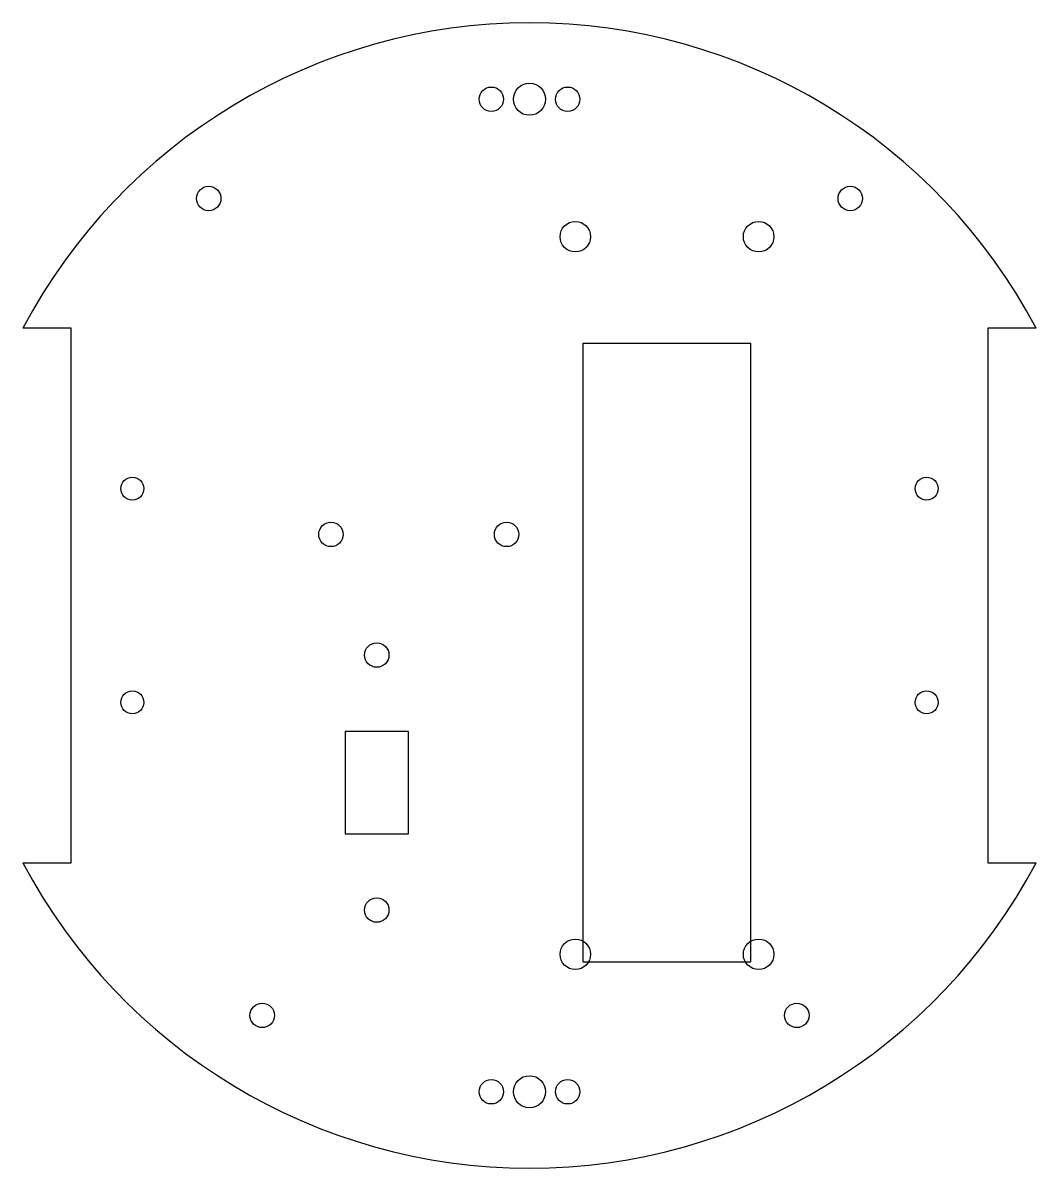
# Model space of a CAD drawing. Header units: millimetres. Extents: x 9 to 141, y 0 to 150.
import ezdxf

# ---------------------------------------------------------------- set-up
doc = ezdxf.new("R2010")
doc.units = ezdxf.units.MM
doc.layers.get('0').update_dxf_attribs({"lineweight": 25, "true_color": 0xffffff})
doc.layers.add('bottom', color=5, linetype='Continuous', lineweight=25, true_color=0x0000ff)
doc.layers.add('top', color=1, linetype='Continuous', lineweight=25, true_color=0xff0000)

# ---------------------------------------------------------------- blocks, each defined once
blk = doc.blocks.new('wemos')
at = {"layer": 'bottom'}
for centre in [(3, 3), (26, 3)]:
    blk.add_circle(centre, 1.6, dxfattribs=at)
blk = doc.blocks.new('power')
at = {"layer": 'bottom'}
for centre in [(-12, 47), (12, 47), (-12, -47), (12, -47)]:
    blk.add_circle(centre, 2, dxfattribs=at)
at = {"layer": 'top', "flags": 128}
blk.add_lwpolyline([(-11, -48), (11, -48), (11, 33), (-11, 33)], close=True, dxfattribs=at)
blk = doc.blocks.new('vypinac')
at = {"layer": 'bottom', "flags": 128}
blk.add_lwpolyline([(-4.15, -6.7), (4.15, -6.7), (4.15, 6.7), (-4.15, 6.7)], close=True, dxfattribs=at)
at = {"layer": 'bottom'}
for centre in [(0, 16.7), (0, -16.7)]:
    blk.add_circle(centre, 1.6, dxfattribs=at)

msp = doc.modelspace()

# ---------------------------------------------------------------- linework, layer by layer
for p, q in [((15, 110), (8.67, 110)), ((15, 40), (15, 110)), ((141.33, 110), (135, 110)), ((135, 110), (135, 40)), ((8.67, 40), (15, 40)), ((135, 40), (141.33, 40))]:
    msp.add_line(p, q)
for centre in [(33, 127), (117, 127), (40, 20), (110, 20)]:
    msp.add_circle(centre, 1.6)
for start, end in [(27.8181, 152.1819), (207.8181, 332.1819)]:
    msp.add_arc((75, 75), 75, start, end)
at = {"layer": 'bottom'}
for centre, radius in [((75, 140), 2.1), ((23, 89), 1.5), ((127, 89), 1.5), ((23, 61), 1.5), ((127, 61), 1.5), ((75, 10), 2.1)]:
    msp.add_circle(centre, radius, dxfattribs=at)
at = {"layer": 'top'}
for centre in [(70, 140), (80, 140), (70, 10), (80, 10)]:
    msp.add_circle(centre, 1.6, dxfattribs=at)

# ---------------------------------------------------------------- block references
for name, p in [('power', (93, 75)), ('wemos', (46, 80)), ('vypinac', (55, 50.5))]:
    msp.add_blockref(name, p)

doc.saveas('drawing.dxf')
